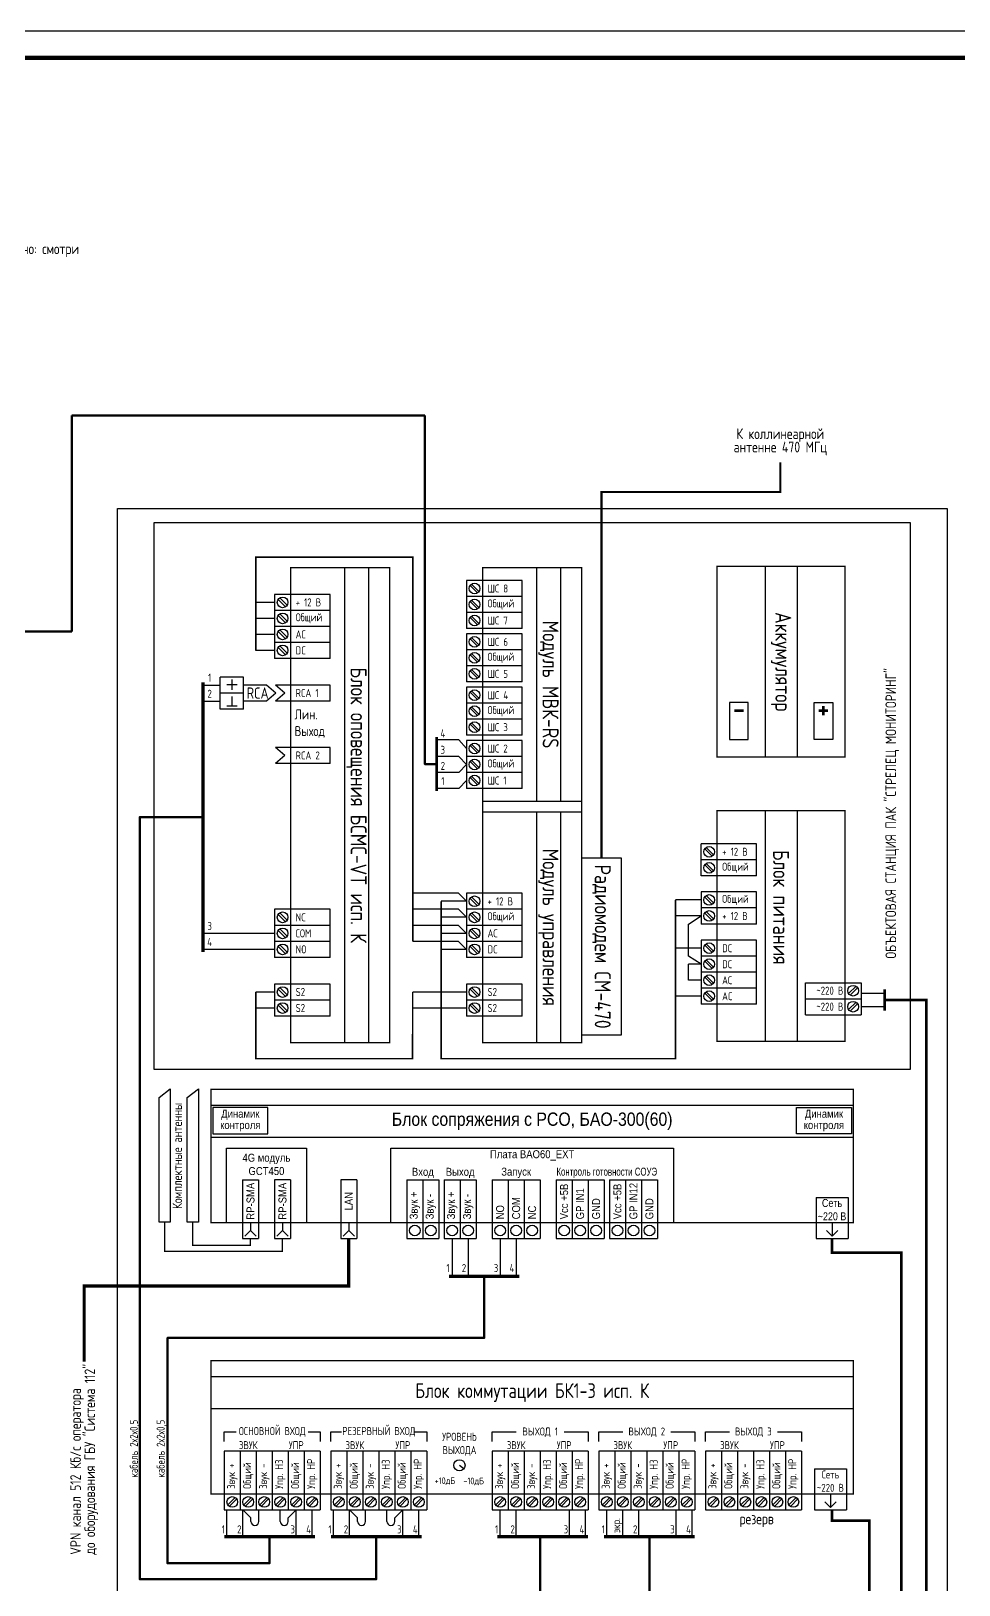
# Paper-space layout '11.СхКомО' of a CAD drawing. Header units: millimetres. Extents: x -18 to 2844, y -77 to 420.
# Drawn here: x 203.9 to 377.9, y 128.7 to 420 of the extents above; entities that cross this region are included whole.
import ezdxf
from ezdxf.enums import TextEntityAlignment as Align

# ---------------------------------------------------------------- set-up
doc = ezdxf.new("R2010")
doc.units = ezdxf.units.MM
doc.linetypes.add('HIDDEN', pattern=[19.05, 12.7, -6.35])
doc.layers.add('102 Рамка', color=252, linetype='Continuous')
doc.layers.add('Text', color=7, linetype='Continuous')
doc.styles.add('block_kits', font='simplex.shx', dxfattribs={"width": 0.8})
doc.styles.add('Format', font='isocpeur.ttf', dxfattribs={"width": 0.8, "height": 250})
doc.styles.add('ISOCPEUR', font='isocpeui.ttf', dxfattribs={"height": 2.5})
doc.styles.get("Standard").update_dxf_attribs({"font": 'arial.ttf'})

# ---------------------------------------------------------------- blocks, each defined once
blk = doc.blocks.new('БК1-3 сип.К')
for p, q in [((0, -3), (120.5, -3)), ((0, -9), (120.5, -9)), ((2.5, -15.18), (2.5, -13.36)), ((2.5, -13.36), (4.75, -13.36)), ((18.25, -13.36), (20.5, -13.36)), ((20.5, -13.36), (20.5, -15.18)), ((22.5, -15.18), (22.5, -13.36)), ((22.5, -13.36), (24.47, -13.36)), ((38.25, -13.36), (40.5, -13.36)), ((40.5, -13.36), (40.5, -15.18)), ((52.75, -15.18), (52.75, -13.36)), ((52.75, -13.36), (57.25, -13.36)), ((66.25, -13.36), (70.75, -13.36)), ((70.75, -13.36), (70.75, -15.18)), ((72.75, -15.18), (72.75, -13.36)), ((72.75, -13.36), (77.25, -13.36)), ((86.25, -13.36), (90.75, -13.36)), ((90.75, -13.36), (90.75, -15.18)), ((92.75, -15.18), (92.75, -13.36)), ((92.75, -13.36), (97.25, -13.36)), ((106.25, -13.36), (110.75, -13.36)), ((110.75, -13.36), (110.75, -15.18)), ((2.5, -17), (2.5, -28)), ((11.5, -17), (2.5, -17)), ((5.5, -17), (5.5, -28)), ((8.5, -17), (8.5, -28)), ((11.5, -17), (11.5, -28)), ((20.5, -17), (11.5, -17)), ((11.5, -17), (11.5, -28)), ((14.5, -17), (14.5, -28)), ((17.5, -17), (17.5, -28)), ((20.5, -17), (20.5, -28)), ((22.5, -17), (22.5, -28)), ((31.5, -17), (22.5, -17)), ((25.5, -17), (25.5, -28)), ((28.5, -17), (28.5, -28)), ((31.5, -17), (31.5, -28)), ((40.5, -17), (31.5, -17)), ((31.5, -17), (31.5, -28)), ((34.5, -17), (34.5, -28)), ((37.5, -17), (37.5, -28)), ((40.5, -17), (40.5, -28)), ((61.75, -17), (52.75, -17)), ((52.75, -17), (52.75, -28)), ((55.75, -17), (55.75, -28)), ((58.75, -17), (58.75, -28)), ((61.75, -17), (61.75, -28)), ((61.75, -17), (61.75, -28)), ((70.75, -17), (61.75, -17)), ((64.75, -17), (64.75, -28)), ((67.75, -17), (67.75, -28)), ((70.75, -17), (70.75, -28)), ((81.75, -17), (72.75, -17)), ((72.75, -17), (72.75, -28)), ((75.75, -17), (75.75, -28)), ((78.75, -17), (78.75, -28)), ((81.75, -17), (81.75, -28)), ((81.75, -17), (81.75, -28)), ((90.75, -17), (81.75, -17)), ((84.75, -17), (84.75, -28)), ((87.75, -17), (87.75, -28)), ((90.75, -17), (90.75, -28)), ((101.75, -17), (92.75, -17)), ((92.75, -17), (92.75, -28)), ((95.75, -17), (95.75, -28)), ((98.75, -17), (98.75, -28)), ((101.75, -17), (101.75, -28)), ((101.75, -17), (101.75, -28)), ((110.75, -17), (101.75, -17)), ((104.75, -17), (104.75, -28)), ((107.75, -17), (107.75, -28)), ((110.75, -17), (110.75, -28)), ((46.62, -19.62), (47.48, -20.26)), ((113.19, -20.29), (119.19, -20.29)), ((113.19, -20.29), (113.19, -28)), ((119.19, -20.29), (119.19, -28)), ((3.17, -27.05), (4.55, -25.66)), ((3.45, -27.33), (4.83, -25.94)), ((6.17, -27.05), (7.55, -25.66)), ((6.45, -27.33), (7.83, -25.94)), ((9.17, -27.05), (10.55, -25.66)), ((9.45, -27.33), (10.83, -25.94)), ((12.17, -27.05), (13.55, -25.66)), ((12.45, -27.33), (13.83, -25.94)), ((15.17, -27.05), (16.55, -25.66)), ((15.45, -27.33), (16.83, -25.94)), ((18.17, -27.05), (19.55, -25.66)), ((18.45, -27.33), (19.83, -25.94)), ((23.17, -27.05), (24.55, -25.66)), ((23.45, -27.33), (24.83, -25.94)), ((26.17, -27.05), (27.55, -25.66)), ((26.45, -27.33), (27.83, -25.94)), ((29.17, -27.05), (30.55, -25.66)), ((29.45, -27.33), (30.83, -25.94)), ((32.17, -27.05), (33.55, -25.66)), ((32.45, -27.33), (33.83, -25.94)), ((35.17, -27.05), (36.55, -25.66)), ((35.45, -27.33), (36.83, -25.94)), ((38.17, -27.05), (39.55, -25.66)), ((38.45, -27.33), (39.83, -25.94)), ((53.42, -27.05), (54.8, -25.66)), ((53.7, -27.33), (55.08, -25.94)), ((56.42, -27.05), (57.8, -25.66)), ((56.7, -27.33), (58.08, -25.94)), ((59.42, -27.05), (60.8, -25.66)), ((59.7, -27.33), (61.08, -25.94)), ((62.42, -27.05), (63.8, -25.66)), ((62.7, -27.33), (64.08, -25.94)), ((65.42, -27.05), (66.8, -25.66)), ((65.7, -27.33), (67.08, -25.94)), ((68.42, -27.05), (69.8, -25.66)), ((68.7, -27.33), (70.08, -25.94)), ((73.42, -27.05), (74.8, -25.66)), ((73.7, -27.33), (75.08, -25.94)), ((76.42, -27.05), (77.8, -25.66)), ((76.7, -27.33), (78.08, -25.94)), ((79.42, -27.05), (80.8, -25.66)), ((79.7, -27.33), (81.08, -25.94)), ((82.42, -27.05), (83.8, -25.66)), ((82.7, -27.33), (84.08, -25.94)), ((85.42, -27.05), (86.8, -25.66)), ((85.7, -27.33), (87.08, -25.94)), ((88.42, -27.05), (89.8, -25.66)), ((88.7, -27.33), (90.08, -25.94)), ((93.42, -27.05), (94.8, -25.66)), ((93.7, -27.33), (95.08, -25.94)), ((96.42, -27.05), (97.8, -25.66)), ((96.7, -27.33), (98.08, -25.94)), ((99.42, -27.05), (100.8, -25.66)), ((99.7, -27.33), (101.08, -25.94)), ((102.42, -27.05), (103.8, -25.66)), ((102.7, -27.33), (104.08, -25.94)), ((105.42, -27.05), (106.8, -25.66)), ((105.7, -27.33), (107.08, -25.94)), ((108.42, -27.05), (109.8, -25.66)), ((108.7, -27.33), (110.08, -25.94)), ((116.19, -25), (116.19, -27.56)), ((2.5, -28), (11.5, -28)), ((11.5, -28), (20.5, -28)), ((22.5, -28), (31.5, -28)), ((31.5, -28), (40.5, -28)), ((52.75, -28), (61.75, -28)), ((61.75, -28), (70.75, -28)), ((72.75, -28), (81.75, -28)), ((81.75, -28), (90.75, -28)), ((92.75, -28), (101.75, -28)), ((101.75, -28), (110.75, -28)), ((113.19, -28), (119.19, -28)), ((116.19, -27.56), (115.13, -26.5)), ((116.19, -27.56), (117.25, -26.5))]:
    blk.add_line(p, q)
at = {"ltscale": 3, "const_width": 0.25}
blk.add_lwpolyline([(120.5, 0), (0, 0), (0, -25), (120.5, -25)], close=True, dxfattribs=at)
for centre, radius in [((46.62, -19.62), 1.05), ((4, -26.5), 1), ((7, -26.5), 1), ((10, -26.5), 1), ((13, -26.5), 1), ((16, -26.5), 1), ((19, -26.5), 1), ((24, -26.5), 1), ((27, -26.5), 1), ((30, -26.5), 1), ((33, -26.5), 1), ((36, -26.5), 1), ((39, -26.5), 1), ((54.25, -26.5), 1), ((57.25, -26.5), 1), ((60.25, -26.5), 1), ((63.25, -26.5), 1), ((66.25, -26.5), 1), ((69.25, -26.5), 1), ((74.25, -26.5), 1), ((77.25, -26.5), 1), ((80.25, -26.5), 1), ((83.25, -26.5), 1), ((86.25, -26.5), 1), ((89.25, -26.5), 1), ((94.25, -26.5), 1), ((97.25, -26.5), 1), ((100.25, -26.5), 1), ((103.25, -26.5), 1), ((106.25, -26.5), 1), ((109.25, -26.5), 1)]:
    blk.add_circle(centre, radius)
at = {"ltscale": 3, "insert": (60.25, -6), "char_height": 2.7657, "width": 120.5, "attachment_point": 5, "line_spacing_factor": 0.75, "style": 'Format'}
blk.add_mtext('Блок коммутации БК1-3 исп. К', dxfattribs=at)
at = {"layer": 'Text', "ltscale": 3, "style": 'Format'}
for s, insert, char_height, width, attachment_point in [('ОСНОВНОЙ ВХОД', (11.5, -13.36), 1.5, 13.8032, 5), ('РЕЗЕРВНЫЙ ВХОД', (31.5, -13.36), 1.5, 13.8032, 5), ('УРОВЕНЬ\\PВЫХОДА', (46.62, -15.68), 1.5, 12.9111, 5), ('ВЫХОД 1', (61.75, -13.44), 1.5, 7.6885, 5), ('ВЫХОД 2', (81.75, -13.44), 1.5, 7.6885, 5), ('ВЫХОД 3', (101.75, -13.44), 1.5, 7.6885, 5), ('ЗВУК', (7, -15.85), 1.5, 6, 5), ('УПР', (16, -15.85), 1.5, 6, 5), ('ЗВУК', (27, -15.85), 1.5, 6, 5), ('УПР', (36, -15.85), 1.5, 6, 5), ('ЗВУК', (57.25, -15.85), 1.5, 6, 5), ('УПР', (66.25, -15.85), 1.5, 6, 5), ('ЗВУК', (77.25, -15.85), 1.5, 6, 5), ('УПР', (86.25, -15.85), 1.5, 6, 5), ('ЗВУК', (97.25, -15.85), 1.5, 6, 5), ('УПР', (106.25, -15.85), 1.5, 6, 5), ('+10дБ', (41.96, -22.62), 1.25, 12.9111, 4), ('-10дБ', (47.35, -22.65), 1.25, 12.9111, 4), ('Сеть\\P~220 В', (116.19, -22.6), 1.5, 6, 5)]:
    blk.add_mtext(s, dxfattribs=dict(at, insert=insert, char_height=char_height, width=width, attachment_point=attachment_point))
at = {"layer": 'Text', "ltscale": 3, "char_height": 1.5, "width": 7.5859, "attachment_point": 4, "rotation": 90, "style": 'Format'}
for s, insert in [('Звук +', (4, -24.05)), ('Общий', (7, -24.05)), ('Звук -', (10, -24.05)), ('Упр. НЗ', (13, -24.05)), ('Общий', (16, -24.05)), ('Упр. НР', (19, -24.05)), ('Звук +', (24, -24.05)), ('Общий', (27, -24.05)), ('Звук -', (30, -24.05)), ('Упр. НЗ', (33, -24.05)), ('Общий', (36, -24.05)), ('Упр. НР', (39, -24.05)), ('Звук +', (54.25, -24.05)), ('Общий', (57.25, -24.05)), ('Звук -', (60.25, -24.05)), ('Упр. НЗ', (63.25, -24.05)), ('Общий', (66.25, -24.05)), ('Упр. НР', (69.25, -24.05)), ('Звук +', (74.25, -24.05)), ('Общий', (77.25, -24.05)), ('Звук -', (80.25, -24.05)), ('Упр. НЗ', (83.25, -24.05)), ('Общий', (86.25, -24.05)), ('Упр. НР', (89.25, -24.05)), ('Звук +', (94.25, -24.05)), ('Общий', (97.25, -24.05)), ('Звук -', (100.25, -24.05)), ('Упр. НЗ', (103.25, -24.05)), ('Общий', (106.25, -24.05)), ('Упр. НР', (109.25, -24.05))]:
    blk.add_mtext(s, dxfattribs=dict(at, insert=insert))
blk = doc.blocks.new('БАО-300(60)')
for p, q in [((0, -3), (120.5, -3)), ((0, -9), (120.5, -9)), ((2.93, -25), (2.93, -11.06)), ((2.93, -11.06), (17.93, -11.06)), ((17.93, -11.06), (17.93, -25)), ((33.75, -25), (33.75, -11.06)), ((33.75, -11.06), (86.75, -11.06)), ((86.75, -11.06), (86.75, -25)), ((5.93, -17), (8.93, -17)), ((5.93, -17), (5.93, -28)), ((8.93, -17), (8.93, -28)), ((14.93, -17), (11.93, -17)), ((11.93, -17), (11.93, -28)), ((14.93, -17), (14.93, -28)), ((27.34, -17), (24.34, -17)), ((24.34, -17), (24.34, -28)), ((27.34, -17), (27.34, -28)), ((36.75, -17), (36.75, -28)), ((36.75, -17), (42.75, -17)), ((39.75, -17), (39.75, -28)), ((42.75, -17), (42.75, -28)), ((43.75, -17), (49.75, -17)), ((43.75, -17), (43.75, -28)), ((46.75, -17), (46.75, -28)), ((49.75, -17), (49.75, -28)), ((52.75, -17), (52.75, -28)), ((52.75, -17), (61.75, -17)), ((55.75, -17), (55.75, -28)), ((58.75, -17), (58.75, -28)), ((61.75, -17), (61.75, -28)), ((64.75, -17), (64.75, -28)), ((64.75, -17), (73.75, -17)), ((67.75, -17), (67.75, -28)), ((70.75, -17), (70.75, -28)), ((73.75, -17), (73.75, -28)), ((74.75, -17), (74.75, -28)), ((74.75, -17), (83.75, -17)), ((77.75, -17), (77.75, -28)), ((80.75, -17), (80.75, -28)), ((83.75, -17), (83.75, -28)), ((113.5, -20.29), (119.5, -20.29)), ((113.5, -20.29), (113.5, -28)), ((119.5, -20.29), (119.5, -28)), ((7.43, -25), (7.43, -26.5)), ((13.43, -25), (13.43, -26.5)), ((25.84, -25), (25.84, -26.5)), ((116.5, -25), (116.5, -27.56)), ((5.93, -28), (8.93, -28)), ((7.43, -26.5), (6.37, -27.56)), ((7.43, -26.5), (8.49, -27.56)), ((11.93, -28), (14.93, -28)), ((13.43, -26.5), (12.37, -27.56)), ((13.43, -26.5), (14.49, -27.56)), ((24.34, -28), (27.34, -28)), ((25.84, -26.5), (24.78, -27.56)), ((25.84, -26.5), (26.9, -27.56)), ((36.75, -28), (42.75, -28)), ((43.75, -28), (49.75, -28)), ((52.75, -28), (61.75, -28)), ((64.75, -28), (73.75, -28)), ((74.75, -28), (83.75, -28)), ((113.5, -28), (119.5, -28)), ((116.5, -27.56), (115.44, -26.5)), ((116.5, -27.56), (117.56, -26.5))]:
    blk.add_line(p, q)
at = {"ltscale": 3, "const_width": 0.25}
blk.add_lwpolyline([(120.5, 0), (0, 0), (0, -25), (120.5, -25)], close=True, dxfattribs=at)
for points in [[(10.67, -3.42), (0.38, -3.42), (0.38, -8.37), (10.67, -8.37)], [(109.83, -3.42), (120.12, -3.42), (120.12, -8.37), (109.83, -8.37)]]:
    blk.add_lwpolyline(points, close=True)
for centre in [(38.25, -26.5), (41.25, -26.5), (45.25, -26.5), (48.25, -26.5), (54.25, -26.5), (57.25, -26.5), (60.25, -26.5), (66.25, -26.5), (69.25, -26.5), (72.25, -26.5), (76.25, -26.5), (79.25, -26.5), (82.25, -26.5)]:
    blk.add_circle(centre, 1)
at = {"ltscale": 3, "insert": (60.25, -6), "char_height": 2.5, "width": 120.5, "attachment_point": 5, "line_spacing_factor": 0.75, "style": 'block_kits'}
blk.add_mtext('{\\fArial|b0|i0|c204|p34\\H1.5;\\W0.85;Блок сопряжения с РСО, БАО-300(60)', dxfattribs=at)
at = {"layer": 'Text', "ltscale": 3, "char_height": 1.5, "width": 10.2834, "attachment_point": 5, "line_spacing_factor": 0.85, "style": 'block_kits'}
for insert in [(5.52, -5.89), (114.98, -5.89)]:
    blk.add_mtext('{\\fArial|b0|i0|c204|p34\\H1.5;\\W0.85;Динамик контроля', dxfattribs=dict(at, insert=insert))
at = {"layer": 'Text', "ltscale": 3, "char_height": 1.5, "attachment_point": 5, "style": 'block_kits'}
for s, insert, width in [('{\\fArial|b0|i0|c204|p34\\H1.5;\\W0.85;Плата ВАО60_EXT', (60.25, -12.41), 53), ('{\\fArial|b0|i0|c204|p34\\H1.5;\\W0.85;4G модуль GCT450', (10.41, -14.11), 12.9111), ('{\\fArial|b0|i0|c204|p34\\H1.5;\\W0.85;Вход', (39.75, -15.71), 6), ('{\\fArial|b0|i0|c204|p34\\H1.5;\\W0.85;Выход', (46.75, -15.71), 6), ('{\\fArial|b0|i0|c204|p34\\H1.5;\\W0.85;Запуск\\P', (57.25, -15.69), 11.6228), ('{\\fArial|b0|i0|c204|p34\\H1.5;\\W0.7;Контроль готовности СОУЭ\\P', (74.25, -15.69), 19), ('{\\fArial|b0|i0|c204|p34\\H1.5;\\W0.8;Сеть\\P~220 В', (116.5, -22.6), 6)]:
    blk.add_mtext(s, dxfattribs=dict(at, insert=insert, width=width))
at = {"layer": 'Text', "ltscale": 3, "char_height": 1.5, "rotation": 90, "style": 'block_kits'}
for s, insert, width, attachment_point in [('{\\fArial|b0|i0|c204|p34\\H1.5;\\W0.85;RP-SMA\\P', (7.43, -21), 8, 5), ('{\\fArial|b0|i0|c204|p34\\H1.5;\\W0.85;RP-SMA\\P', (13.43, -21), 8, 5), ('{\\fArial|b0|i0|c204|p34\\H1.5;\\W0.85;LAN\\P', (25.84, -21), 8, 5), ('{\\fArial|b0|i0|c204|p34\\H1.5;\\W0.85;Звук +', (38.25, -24.4), 7.5859, 4), ('{\\fArial|b0|i0|c204|p34\\H1.5;\\W0.85;Звук -', (41.25, -24.4), 7.5859, 4), ('{\\fArial|b0|i0|c204|p34\\H1.5;\\W0.85;Звук +', (45.25, -24.4), 7.5859, 4), ('{\\fArial|b0|i0|c204|p34\\H1.5;\\W0.85;Звук -', (48.25, -24.4), 7.5859, 4), ('{\\fArial|b0|i0|c204|p34\\H1.5;\\W0.85;СОМ', (57.25, -24.4), 7.5859, 4), ('{\\fArial|b0|i0|c204|p34\\H1.5;\\W0.85;Vcc +5В', (66.25, -24.4), 7.5859, 4), ('{\\fArial|b0|i0|c204|p34\\H1.5;\\W0.85;GP IN1', (69.25, -24.4), 7.5859, 4), ('{\\fArial|b0|i0|c204|p34\\H1.5;\\W0.85;Vcc +5В', (76.25, -24.4), 7.5859, 4), ('{\\fArial|b0|i0|c204|p34\\H1.5;\\W0.85;GP IN12', (79.25, -24.4), 7.5859, 4), ('{\\fArial|b0|i0|c204|p34\\H1.5;\\W0.85;NO', (54.25, -24.4), 7.5859, 4), ('{\\fArial|b0|i0|c204|p34\\H1.5;\\W0.85;NC', (60.25, -24.4), 7.5859, 4), ('{\\fArial|b0|i0|c204|p34\\H1.5;\\W0.85;GND', (72.25, -24.4), 7.5859, 4), ('{\\fArial|b0|i0|c204|p34\\H1.5;\\W0.85;GND', (82.25, -24.4), 7.5859, 4)]:
    blk.add_mtext(s, dxfattribs=dict(at, insert=insert, width=width, attachment_point=attachment_point))
blk = doc.blocks.new('ОС ПАК СМ-БП+АКБ')
for p, q in [((9, 0), (9, -35.76)), ((15, 0), (15, -35.76)), ((9, -45.8), (9, -89.05)), ((15, -45.8), (15, -89.05)), ((7.4, -52.01), (-3, -52.01)), ((-3, -58.01), (-3, -52.01)), ((7.4, -58.01), (7.4, -52.01)), ((7.4, -55.01), (-3, -55.01)), ((-2.33, -52.96), (-0.95, -54.35)), ((-2.05, -52.68), (-0.67, -54.06)), ((7.4, -58.01), (-3, -58.01)), ((-2.33, -55.96), (-0.95, -57.35)), ((-2.05, -55.68), (-0.67, -57.06)), ((7.4, -61.05), (-3, -61.05)), ((-3, -61.05), (-3, -67.05)), ((7.4, -67.05), (7.4, -61.05)), ((7.4, -64.05), (-3, -64.05)), ((-2.33, -62), (-0.95, -63.38)), ((-2.05, -61.72), (-0.67, -63.1)), ((-2.33, -65), (-0.95, -66.38)), ((-2.05, -64.72), (-0.67, -66.1)), ((7.4, -67.05), (-3, -67.05)), ((7.4, -70.09), (-3, -70.09)), ((-3, -70.09), (-3, -82.09)), ((-2.33, -71.04), (-0.95, -72.42)), ((-2.05, -70.75), (-0.67, -72.14)), ((7.4, -82.09), (7.4, -70.09)), ((7.4, -73.09), (-3, -73.09)), ((-2.33, -74.04), (-0.95, -75.42)), ((-2.05, -73.75), (-0.67, -75.14)), ((7.4, -76.09), (-3, -76.09)), ((-2.33, -77.04), (-0.95, -78.42)), ((-2.05, -76.75), (-0.67, -78.14)), ((16.6, -78.05), (27, -78.05)), ((16.6, -84.05), (16.6, -78.05)), ((27, -78.05), (27, -84.05)), ((7.4, -79.09), (-3, -79.09)), ((-2.33, -80.04), (-0.95, -81.42)), ((-2.05, -79.75), (-0.67, -81.14)), ((16.6, -81.05), (27, -81.05)), ((26.05, -78.72), (24.66, -80.1)), ((26.33, -79), (24.94, -80.38)), ((7.4, -82.09), (-3, -82.09)), ((16.6, -84.05), (27, -84.05)), ((26.05, -81.72), (24.66, -83.1)), ((26.33, -82), (24.94, -83.38))]:
    blk.add_line(p, q)
at = {"ltscale": 3, "const_width": 0.25}
for points in [[(24, 0), (24, -35.76), (0, -35.76), (0, 0)], [(24, -45.8), (24, -89.05), (0, -89.05), (0, -45.8)]]:
    blk.add_lwpolyline(points, close=True, dxfattribs=at)
for points in [[(2.33, -32.49), (5.83, -32.49), (5.83, -25.54), (2.33, -25.54)], [(21.67, -32.49), (18.17, -32.49), (18.17, -25.54), (21.67, -25.54)]]:
    blk.add_lwpolyline(points, close=True)
at = {"const_width": 0.5}
for points in [[(19.92, -26.16), (19.92, -27.91)], [(3.2, -27.03), (4.95, -27.03)], [(19.04, -27.03), (20.79, -27.03)]]:
    blk.add_lwpolyline(points, dxfattribs=at)
for centre in [(-1.5, -53.51), (-1.5, -56.51), (-1.5, -62.55), (-1.5, -65.55), (-1.5, -71.59), (-1.5, -74.59), (-1.5, -77.59), (25.5, -79.55), (-1.5, -80.59), (25.5, -82.55)]:
    blk.add_circle(centre, 1)
at = {"ltscale": 3, "char_height": 3, "attachment_point": 5, "rotation": 270, "line_spacing_factor": 0.75, "style": 'Format'}
for s, insert, width in [('Аккумулятор\\P', (12, -17.88), 35.7613), ('Блок питания', (12, -63.92), 50.25)]:
    blk.add_mtext(s, dxfattribs=dict(at, insert=insert, width=width))
at = {"layer": 'Text', "ltscale": 3, "char_height": 1.5, "width": 7.5859, "style": 'Format'}
for s, insert, attachment_point in [('+ 12 В', (0.94, -53.51), 4), ('Общий', (0.94, -56.51), 4), ('Общий', (0.94, -62.55), 4), ('+ 12 В', (0.94, -65.55), 4), ('DC', (0.94, -71.59), 4), ('DC', (0.94, -74.59), 4), ('АС', (0.94, -77.59), 4), ('AC', (0.94, -80.59), 4), ('~220 В', (23.65, -79.55), 6), ('~220 В', (23.65, -82.55), 6)]:
    blk.add_mtext(s, dxfattribs=dict(at, insert=insert, attachment_point=attachment_point))
blk = doc.blocks.new('ОС ПАК СМ-СМ470+MBKRS')
for p, q in [((10.1, 0), (10.1, -43.8)), ((7.4, -2.4), (-3, -2.4)), ((-3, -2.4), (-3, -11.4)), ((7.4, -11.4), (7.4, -2.4)), ((14.6, 0), (14.6, -43.8)), ((7.4, -5.4), (-3, -5.4)), ((-2.33, -3.35), (-0.95, -4.73)), ((-2.05, -3.07), (-0.67, -4.45)), ((7.4, -8.4), (-3, -8.4)), ((-2.33, -6.35), (-0.95, -7.73)), ((-2.05, -6.07), (-0.67, -7.45)), ((7.4, -11.4), (-3, -11.4)), ((-2.33, -9.35), (-0.95, -10.73)), ((-2.05, -9.07), (-0.67, -10.45)), ((7.4, -12.4), (-3, -12.4)), ((-3, -12.4), (-3, -21.4)), ((-2.33, -13.35), (-0.95, -14.73)), ((-2.05, -13.07), (-0.67, -14.45)), ((7.4, -21.4), (7.4, -12.4)), ((7.4, -15.4), (-3, -15.4)), ((-2.33, -16.35), (-0.95, -17.73)), ((-2.05, -16.07), (-0.67, -17.45)), ((7.4, -18.4), (-3, -18.4)), ((-2.33, -19.35), (-0.95, -20.73)), ((-2.05, -19.07), (-0.67, -20.45)), ((7.4, -21.4), (-3, -21.4)), ((7.4, -22.4), (-3, -22.4)), ((-3, -22.4), (-3, -31.4)), ((-2.05, -23.07), (-0.67, -24.45)), ((7.4, -31.4), (7.4, -22.4)), ((7.4, -25.4), (-3, -25.4)), ((-2.33, -23.35), (-0.95, -24.73)), ((-2.05, -26.07), (-0.67, -27.45)), ((7.4, -28.4), (-3, -28.4)), ((-2.33, -26.35), (-0.95, -27.73)), ((-2.05, -29.07), (-0.67, -30.45)), ((7.4, -31.4), (-3, -31.4)), ((-2.33, -29.35), (-0.95, -30.73)), ((7.4, -32.4), (-3, -32.4)), ((-3, -32.4), (-3, -41.4)), ((-2.33, -33.35), (-0.95, -34.73)), ((-2.05, -33.07), (-0.67, -34.45)), ((7.4, -41.4), (7.4, -32.4)), ((7.4, -35.4), (-3, -35.4)), ((-2.33, -36.35), (-0.95, -37.73)), ((-2.05, -36.07), (-0.67, -37.45)), ((7.4, -38.4), (-3, -38.4)), ((-2.33, -39.35), (-0.95, -40.73)), ((-2.05, -39.07), (-0.67, -40.45)), ((7.4, -41.4), (-3, -41.4)), ((0, -43.8), (18.6, -43.8)), ((0, -45.8), (18.6, -45.8)), ((10.1, -45.8), (10.1, -89.05)), ((14.6, -45.8), (14.6, -89.05)), ((7.4, -61.05), (-3, -61.05)), ((-3, -61.05), (-3, -73.05)), ((7.4, -73.05), (7.4, -61.05)), ((7.4, -64.05), (-3, -64.05)), ((-2.33, -62), (-0.95, -63.38)), ((-2.05, -61.72), (-0.67, -63.1)), ((-2.33, -65), (-0.95, -66.38)), ((-2.05, -64.72), (-0.67, -66.1)), ((7.4, -67.05), (-3, -67.05)), ((-2.33, -68), (-0.95, -69.38)), ((-2.05, -67.72), (-0.67, -69.1)), ((7.4, -70.05), (-3, -70.05)), ((-2.33, -71), (-0.95, -72.38)), ((-2.05, -70.72), (-0.67, -72.1)), ((7.4, -73.05), (-3, -73.05)), ((7.4, -78.05), (-3, -78.05)), ((-3, -78.05), (-3, -84.05)), ((7.4, -84.05), (7.4, -78.05)), ((7.4, -81.05), (-3, -81.05)), ((-2.33, -79), (-0.95, -80.38)), ((-2.05, -78.72), (-0.67, -80.1)), ((7.4, -84.05), (-3, -84.05)), ((-2.33, -82), (-0.95, -83.38)), ((-2.05, -81.72), (-0.67, -83.1))]:
    blk.add_line(p, q)
at = {"ltscale": 3, "const_width": 0.25}
blk.add_lwpolyline([(18.6, 0), (18.6, -89.05), (0, -89.05), (0, 0)], close=True, dxfattribs=at)
at = {"ltscale": 3}
blk.add_lwpolyline([(18.6, -54.4), (26.01, -54.4), (26.01, -87.65), (18.6, -87.65)], close=True, dxfattribs=at)
for centre in [(-1.5, -3.9), (-1.5, -6.9), (-1.5, -9.9), (-1.5, -13.9), (-1.5, -16.9), (-1.5, -19.9), (-1.5, -23.9), (-1.5, -26.9), (-1.5, -29.9), (-1.5, -33.9), (-1.5, -36.9), (-1.5, -39.9), (-1.5, -62.55), (-1.5, -65.55), (-1.5, -68.55), (-1.5, -71.55), (-1.5, -79.55), (-1.5, -82.55)]:
    blk.add_circle(centre, 1)
at = {"ltscale": 3, "char_height": 3, "attachment_point": 5, "rotation": 270, "line_spacing_factor": 0.75, "style": 'Format'}
for s, insert, width in [('Модуль МВК-RS\\P', (12.35, -21.9), 43.8), ('Модуль управления\\P', (12.35, -67.43), 43.25), ('Радиомодем СМ-470\\P', (22.3, -71.03), 33.25)]:
    blk.add_mtext(s, dxfattribs=dict(at, insert=insert, width=width))
at = {"layer": 'Text', "ltscale": 3, "char_height": 1.5, "width": 7.5859, "attachment_point": 4, "style": 'Format'}
for s, insert in [('ШС 8', (0.94, -3.9)), ('Общий', (0.94, -6.9)), ('ШС 7', (0.94, -9.9)), ('ШС 6', (0.94, -13.9)), ('Общий', (0.94, -16.9)), ('ШС 5', (0.94, -19.9)), ('ШС 4', (0.94, -23.9)), ('Общий', (0.94, -26.9)), ('ШС 3', (0.94, -29.9)), ('ШС 2', (0.94, -33.9)), ('Общий', (0.94, -36.9)), ('ШС 1', (0.94, -39.9)), ('+ 12 В', (0.94, -62.55)), ('Общий', (0.94, -65.55)), ('АС', (0.94, -68.55)), ('DC', (0.94, -71.55)), ('S2', (0.94, -79.55)), ('S2', (0.94, -82.55))]:
    blk.add_mtext(s, dxfattribs=dict(at, insert=insert))
blk = doc.blocks.new('ОС ПАК СМ-БСМСVT')
for p, q in [((10.1, 0), (10.1, -89.05)), ((14.6, 0), (14.6, -89.05)), ((7.4, -5), (-3, -5)), ((-3, -5), (-3, -17)), ((-2.05, -5.67), (-0.67, -7.05)), ((7.4, -17), (7.4, -5)), ((7.4, -8), (-3, -8)), ((-2.33, -5.95), (-0.95, -7.33)), ((-2.05, -8.67), (-0.67, -10.05)), ((7.4, -11), (-3, -11)), ((-2.33, -8.95), (-0.95, -10.33)), ((7.4, -14), (-3, -14)), ((-2.33, -11.95), (-0.95, -13.33)), ((-2.05, -11.67), (-0.67, -13.05)), ((7.4, -17), (-3, -17)), ((-2.33, -14.95), (-0.95, -16.33)), ((-2.05, -14.67), (-0.67, -16.05)), ((7.4, -22), (-2.82, -22)), ((-1.06, -23.5), (-2.82, -22)), ((7.4, -25), (7.4, -22)), ((-1.06, -23.5), (-2.82, -25)), ((7.4, -25), (-2.82, -25)), ((7.4, -33.7), (-2.82, -33.7)), ((-1.06, -35.2), (-2.82, -33.7)), ((7.4, -36.7), (7.4, -33.7)), ((-1.06, -35.2), (-2.82, -36.7)), ((7.4, -36.7), (-2.82, -36.7)), ((7.4, -64.05), (-3, -64.05)), ((-3, -64.05), (-3, -73.05)), ((7.4, -73.05), (7.4, -64.05)), ((-2.33, -65), (-0.95, -66.38)), ((-2.05, -64.72), (-0.67, -66.1)), ((7.4, -67.05), (-3, -67.05)), ((-2.33, -68), (-0.95, -69.38)), ((-2.05, -67.72), (-0.67, -69.1)), ((7.4, -70.05), (-3, -70.05)), ((-2.33, -71), (-0.95, -72.38)), ((-2.05, -70.72), (-0.67, -72.1)), ((7.4, -73.05), (-3, -73.05)), ((7.4, -78.05), (-3, -78.05)), ((-3, -78.05), (-3, -84.05)), ((7.4, -84.05), (7.4, -78.05)), ((7.4, -81.05), (-3, -81.05)), ((-2.33, -79), (-0.95, -80.38)), ((-2.05, -78.72), (-0.67, -80.1)), ((7.4, -84.05), (-3, -84.05)), ((-2.33, -82), (-0.95, -83.38)), ((-2.05, -81.72), (-0.67, -83.1))]:
    blk.add_line(p, q)
at = {"ltscale": 3, "const_width": 0.25}
blk.add_lwpolyline([(18.6, 0), (18.6, -89.05), (0, -89.05), (0, 0)], close=True, dxfattribs=at)
for centre in [(-1.5, -6.5), (-1.5, -9.5), (-1.5, -12.5), (-1.5, -15.5), (-1.5, -65.55), (-1.5, -68.55), (-1.5, -71.55), (-1.5, -79.55), (-1.5, -82.55)]:
    blk.add_circle(centre, 1)
at = {"ltscale": 3, "insert": (12.35, -44.53), "char_height": 3, "width": 89.05, "attachment_point": 5, "rotation": 270, "line_spacing_factor": 0.75, "style": 'Format'}
blk.add_mtext('Блок оповещения БСМС-VT исп. К', dxfattribs=at)
at = {"layer": 'Text', "ltscale": 3, "attachment_point": 4, "style": 'Format'}
for s, insert, char_height, width in [('+ 12 В', (0.94, -6.5), 1.5, 7.5859), ('Общий', (0.94, -9.5), 1.5, 7.5859), ('АС', (0.94, -12.5), 1.5, 7.5859), ('DC', (0.94, -15.5), 1.5, 7.5859), ('RCA 1', (0.94, -23.5), 1.5, 7.5859), ('Лин.\\PВыход', (0.75, -29.22), 1.875, 12.4824), ('RCA 2', (0.94, -35.2), 1.5, 7.5859), ('NC', (0.94, -65.55), 1.5, 7.5859), ('СОМ', (0.94, -68.55), 1.5, 7.5859), ('NO', (0.94, -71.55), 1.5, 7.5859), ('S2', (0.94, -79.55), 1.5, 7.5859), ('S2', (0.94, -82.55), 1.5, 7.5859)]:
    blk.add_mtext(s, dxfattribs=dict(at, insert=insert, char_height=char_height, width=width))
blk = doc.blocks.new('*U175')
at = {"layer": '102 Рамка', "color": 0}
blk.add_lwpolyline([(594, 420), (0, 420), (0, 0), (594, 0)], close=True, dxfattribs=at)
at = {"layer": '102 Рамка', "color": 0, "const_width": 0.8}
blk.add_lwpolyline([(589, 5), (589, 415), (20, 415), (20, 5)], close=True, dxfattribs=at)
at = {"color": 7, "style": 'ISOCPEUR', "oblique": 10, "width": 0.8}
for tag, height, p in [('ИМЯ-ПРОЕКТА', 3.5, (527, 54.91)), ('НОМЕР-ЛИСТА', 2.5, (567.56, 25))]:
    blk.add_attdef(tag, text='', height=height, dxfattribs=at).set_placement(p, align=Align.MIDDLE_CENTER)
at = {"color": 7, "lineweight": 30, "oblique": 10, "width": 0.8, "flags": 104}
for tag, p in [('РАЗДЕЛ-ПРОЕКТА', (506.62, 27.39)), ('НАИМЕНОВАНИЕ-ЧЕРТЕЖА', (504, 12.5))]:
    blk.add_attdef(tag, text='', height=2.5, dxfattribs=at).set_placement(p, align=Align.MIDDLE_CENTER)
at = {"layer": '102 Рамка', "color": 7, "style": 'ISOCPEUR', "width": 0.8}
blk.add_attdef('FORMATTEXT', text='', height=2.5, dxfattribs=at).set_placement((537.5, 3.75), align=Align.TOP_LEFT)

psp = doc.layouts.new('11.СхКомО')

# ---------------------------------------------------------------- linework, layer by layer
at = {"color": 20, "lineweight": 50}
for p, q in [((211.51, 307.46), (211.51, 347.94)), ((211.51, 347.94), (277.72, 347.94)), ((176.65, 307.46), (211.51, 307.46))]:
    psp.add_line(p, q, dxfattribs=at)
for p, q in [((249.55, 312.89), (246.01, 312.89)), ((249.55, 309.89), (246.01, 309.89)), ((249.55, 306.89), (246.01, 306.89)), ((249.55, 303.89), (246.01, 303.89)), ((236.11, 297.39), (239.31, 297.39)), ((236.11, 294.39), (239.31, 294.39)), ((243.7, 295.89), (239.31, 295.89)), ((284.07, 287.09), (279.93, 287.09)), ((284.07, 287.09), (285.54, 285.51)), ((284.07, 284.01), (279.93, 284.01)), ((284.07, 284.01), (285.54, 282.51)), ((284.09, 281.01), (279.93, 281.01)), ((284.09, 281.01), (285.55, 282.49)), ((284.09, 278.01), (279.93, 278.01)), ((284.09, 278.01), (285.55, 279.49)), ((284.05, 258.34), (275.45, 258.34)), ((285.55, 256.84), (280.8, 256.84)), ((285.55, 256.84), (284.05, 258.34)), ((329.55, 257.09), (324.76, 257.09)), ((284.05, 255.34), (275.45, 255.34)), ((285.55, 253.84), (280.8, 253.84)), ((285.55, 253.84), (284.05, 255.34)), ((329.55, 254.09), (324.76, 254.09)), ((327.16, 252.59), (329.55, 254.09)), ((249.55, 250.84), (236.11, 250.84)), ((284.05, 252.34), (275.45, 252.34)), ((285.55, 250.84), (280.8, 250.84)), ((285.55, 250.84), (284.05, 252.34)), ((327.16, 246.55), (327.16, 252.59)), ((249.55, 247.84), (236.11, 247.84)), ((284.05, 249.34), (275.45, 249.34)), ((285.55, 247.84), (280.8, 247.84)), ((285.55, 247.84), (284.05, 249.34)), ((329.55, 248.05), (324.76, 248.05)), ((329.55, 245.05), (327.16, 246.55)), ((329.55, 245.05), (327.16, 245.05)), ((327.16, 242.05), (327.16, 245.05)), ((329.55, 242.05), (327.16, 242.05)), ((249.55, 239.84), (246.01, 239.84)), ((285.55, 239.84), (275.44, 239.84)), ((329.55, 239.05), (324.76, 239.05)), ((249.55, 236.84), (246.01, 236.84)), ((285.55, 236.84), (275.44, 236.84)), ((282.85, 193.62), (282.85, 186.54)), ((285.85, 193.62), (285.85, 186.54)), ((291.85, 193.62), (291.85, 186.54)), ((294.85, 193.62), (294.85, 186.54)), ((240.6, 137.73), (240.6, 142.73)), ((243.6, 137.73), (243.6, 142.73)), ((253.6, 137.73), (253.6, 142.73)), ((256.6, 137.73), (256.6, 142.73)), ((260.6, 137.73), (260.6, 142.73)), ((263.6, 137.73), (263.6, 142.73)), ((273.6, 137.73), (273.6, 142.73)), ((276.6, 137.73), (276.6, 142.73)), ((291.85, 137.73), (291.85, 142.73)), ((294.85, 137.73), (294.85, 142.73)), ((304.85, 137.73), (304.85, 142.73)), ((307.85, 137.73), (307.85, 142.73)), ((311.85, 137.73), (311.85, 142.73)), ((314.85, 137.73), (314.85, 142.73)), ((317.85, 137.73), (317.85, 142.73)), ((324.85, 137.73), (324.85, 142.73)), ((327.85, 137.73), (327.85, 142.73))]:
    psp.add_line(p, q)
at = {"lineweight": 30}
for p, q in [((243.7, 298.89), (239.31, 298.89)), ((239.31, 292.89), (239.31, 298.89)), ((243.7, 292.89), (243.7, 298.89)), ((243.7, 294.39), (243.7, 297.39)), ((248.01, 297.39), (243.7, 297.39)), ((249.76, 295.89), (248.01, 297.39)), ((248.01, 294.39), (243.7, 294.39)), ((249.76, 295.89), (248.01, 294.39)), ((243.7, 292.89), (239.31, 292.89)), ((363.95, 239.59), (359.55, 239.59)), ((363.95, 237.09), (359.55, 237.09)), ((245.1, 141.23), (243.6, 142.73)), ((245.1, 140.58), (245.1, 141.23)), ((246.6, 140.58), (246.6, 142.73)), ((250.6, 140.58), (250.6, 142.73)), ((252.1, 141.23), (253.6, 142.73)), ((252.1, 140.58), (252.1, 141.23)), ((265.1, 141.23), (263.6, 142.73)), ((265.1, 140.58), (265.1, 141.23)), ((266.6, 140.58), (266.6, 142.73)), ((270.6, 140.58), (270.6, 142.73)), ((272.1, 141.23), (273.6, 142.73)), ((272.1, 140.58), (272.1, 141.23))]:
    psp.add_line(p, q, dxfattribs=at)
at = {"color": 20, "lineweight": 50}
for points in [[(279.93, 282.56), (277.72, 282.56), (277.72, 347.94), (277.72, 347.94), (277.72, 347.94), (277.72, 347.94)], [(236.11, 272.62), (224.25, 272.62), (224.25, 129.73), (268.6, 129.73), (268.6, 137.73)], [(114.96, 244.75), (114.96, 235.6), (199.54, 235.6), (199.54, 126.73), (299.35, 126.73), (299.35, 137.73)], [(288.87, 186.54), (288.87, 174.99), (229.44, 174.99), (229.44, 132.73), (248.6, 132.73), (248.6, 137.73)], [(380.13, 151.36), (380.13, 151.36), (380.14, 126.53), (319.85, 126.53), (319.85, 137.73)]]:
    psp.add_lwpolyline(points, dxfattribs=at)
for points, const_width in [([(344.4, 339.17), (344.4, 333.58), (310.85, 333.58), (310.85, 264.99)], 0.4), ([(246.01, 303.85), (246.01, 321.39), (275.45, 321.39), (275.45, 249.34)], 0.3), ([(236.11, 297.89), (236.11, 247.34)], 0.6), ([(240.54, 297.47), (242.54, 297.47)], 0.25), ([(241.54, 296.45), (241.54, 298.45)], 0.25), ([(241.54, 293.45), (241.54, 295.28)], 0.25), ([(240.54, 293.45), (242.54, 293.45)], 0.25), ([(279.93, 277.51), (279.93, 287.62)], 0.5), ([(280.8, 256.84), (280.8, 227.34), (324.76, 227.34), (324.76, 257.09)], 0.3), ([(246.01, 239.84), (246.01, 227.34), (275.43, 227.34), (275.44, 239.84)], 0.3), ([(363.95, 236.34), (363.95, 240.34)], 0.5), ([(315.95, 100.73), (315.95, 94.74), (371.81, 94.74), (371.81, 238.34), (363.95, 238.34)], 0.5), ([(251.02, 193.62), (251.02, 191.22), (228.92, 191.22), (228.92, 196.68)], 0.25), ([(234.2, 196.68), (234.2, 192.32), (245.02, 192.32), (245.02, 193.62)], 0.25), ([(331.95, 100.73), (331.95, 96.74), (367.1, 96.74), (367.1, 190.95), (354.1, 190.95), (354.1, 193.62)], 0.5), ([(295.47, 186.54), (282.28, 186.54)], 0.6), ([(347.95, 100.73), (347.95, 98.74), (361.1, 98.74), (361.1, 140.73), (354.1, 140.73), (354.1, 142.73)], 0.5), ([(240.1, 137.73), (257.1, 137.73)], 0.6), ([(260.1, 137.73), (277.1, 137.73)], 0.6), ([(291.35, 137.73), (308.35, 137.73)], 0.6), ([(311.35, 137.73), (328.35, 137.73)], 0.6)]:
    psp.add_lwpolyline(points, dxfattribs=dict(const_width=const_width))
at = {"linetype": 'HIDDEN', "ltscale": 25}
for points in [[(220.07, 330.46), (375.67, 330.46), (375.67, 86.43), (220.07, 86.43)], [(226.95, 327.86), (368.74, 327.86), (368.74, 225.34), (226.95, 225.34)]]:
    psp.add_lwpolyline(points, close=True, dxfattribs=at)
for points in [[(227.88, 220.07), (229.96, 221.68), (229.96, 196.68), (227.88, 196.68)], [(233.16, 220.07), (235.24, 221.68), (235.24, 196.68), (233.16, 196.68)]]:
    psp.add_lwpolyline(points, close=True)
at = {"color": 5, "const_width": 0.6}
psp.add_lwpolyline([(263.43, 193.62), (263.43, 184.72), (213.82, 184.72), (213.82, 170.53)], dxfattribs=at)
at = {"lineweight": 30}
for centre in [(245.85, 140.58), (251.35, 140.58), (265.85, 140.58), (271.35, 140.58)]:
    psp.add_arc(centre, 0.75, 180, 0, dxfattribs=at)

# ---------------------------------------------------------------- block references
at = {"color": 7, "lineweight": 30}
psp.add_blockref('*U175', (0, 0), dxfattribs=at)
for name, p in [('ОС ПАК СМ-БСМСVT', (252.55, 319.39)), ('ОС ПАК СМ-СМ470+MBKRS', (288.55, 319.39)), ('ОС ПАК СМ-БП+АКБ', (332.55, 319.64)), ('БАО-300(60)', (237.6, 221.62)), ('БК1-3 сип.К', (237.6, 170.73))]:
    psp.add_blockref(name, p)

# ---------------------------------------------------------------- texts
at = {"ltscale": 3, "insert": (154.1, 373.9), "char_height": 2, "width": 60.6405, "attachment_point": 4, "style": 'Format'}
psp.add_mtext('Блока реле РМ-4 системы АПС (показано условно: смотри раздел АПС) запрограммировать на:\\P- реле 1 выход НР, сигнал "ПОЖАР"\\P- реле 2 выход НР, сигнал "НЕИСПРАВНОСТЬ"', dxfattribs=at)
at = {"ltscale": 3, "insert": (365.4, 273.34), "char_height": 2, "width": 120.5, "attachment_point": 5, "rotation": 90, "line_spacing_factor": 0.75, "style": 'Format'}
psp.add_mtext('ОБЪЕКТОВАЯ СТАНЦИЯ ПАК "СТРЕЛЕЦ МОНИТОРИНГ"', dxfattribs=at)
at = {"layer": 'Text', "ltscale": 3, "insert": (344.4, 342.99), "char_height": 2, "width": 45.4693, "attachment_point": 5, "line_spacing_factor": 0.75, "style": 'Format'}
psp.add_mtext('К коллинеарной\\Pантенне 470 МГц', dxfattribs=at)
at = {"layer": 'Text', "ltscale": 3, "attachment_point": 5, "style": 'Format'}
for s, insert, char_height, width in [('1\\P', (237.36, 298.76), 1.5, 3), ('2\\P', (237.36, 295.76), 1.5, 3), ('RCA\\P', (246.36, 295.89), 2.107, 5.3018), ('4\\P', (281.1, 288.32), 1.5, 3), ('3\\P', (281.1, 285.24), 1.5, 3), ('2\\P', (281.1, 282.24), 1.5, 3), ('1\\P', (281.1, 279.37), 1.5, 3), ('3\\P', (237.36, 252.21), 1.5, 3), ('4\\P', (237.36, 249.21), 1.5, 3), ('1\\P', (282.07, 188.1), 1.5, 3), ('2\\P', (285.07, 188.1), 1.5, 3), ('3\\P', (291.07, 188.1), 1.5, 3), ('4\\P', (294.07, 188.1), 1.5, 3), ('1\\P', (239.93, 139.1), 1.5, 3), ('2\\P', (242.93, 139.1), 1.5, 3), ('3\\P', (252.93, 139.1), 1.5, 3), ('4\\P', (255.93, 139.1), 1.5, 3), ('1\\P', (259.93, 139.1), 1.5, 3), ('2\\P', (262.93, 139.1), 1.5, 3), ('3\\P', (272.93, 139.1), 1.5, 3), ('4\\P', (275.93, 139.1), 1.5, 3), ('1\\P', (291.18, 139.1), 1.5, 3), ('2\\P', (294.18, 139.1), 1.5, 3), ('3\\P', (304.18, 139.1), 1.5, 3), ('4\\P', (307.18, 139.1), 1.5, 3), ('1\\P', (311.18, 139.1), 1.5, 3), ('1\\P', (311.18, 139.1), 1.5, 3), ('2\\P', (317.18, 139.1), 1.5, 3), ('3\\P', (324.18, 139.1), 1.5, 3), ('4\\P', (327.18, 139.1), 1.5, 3)]:
    psp.add_mtext(s, dxfattribs=dict(at, insert=insert, char_height=char_height, width=width))
at = {"layer": 'Text', "ltscale": 3, "attachment_point": 5, "rotation": 90, "style": 'Format'}
for s, insert, char_height, width in [('Комплектные антенны', (231.3, 209.12), 1.75, 24.996), ('кабель 2х2х0,5', (223.32, 154.23), 1.5, 30), ('кабель 2х2х0,5', (228.35, 154.23), 1.5, 30), ('экр.\\P', (313.82, 139.82), 1.5, 3)]:
    psp.add_mtext(s, dxfattribs=dict(at, insert=insert, char_height=char_height, width=width))
at = {"layer": 'Text', "ltscale": 3, "insert": (213.82, 134.33), "char_height": 2, "width": 45, "attachment_point": 4, "rotation": 90, "line_spacing_factor": 0.8, "style": 'Format'}
psp.add_mtext('VPN канал 512 Кб/с оператора\\Pдо оборудования ГБУ "Система 112"', dxfattribs=at)
at = {"layer": 'Text', "insert": (339.97, 140.78), "char_height": 2, "width": 220, "attachment_point": 5, "style": 'Format'}
psp.add_mtext('резерв\\P', dxfattribs=at)

doc.saveas('drawing.dxf')
